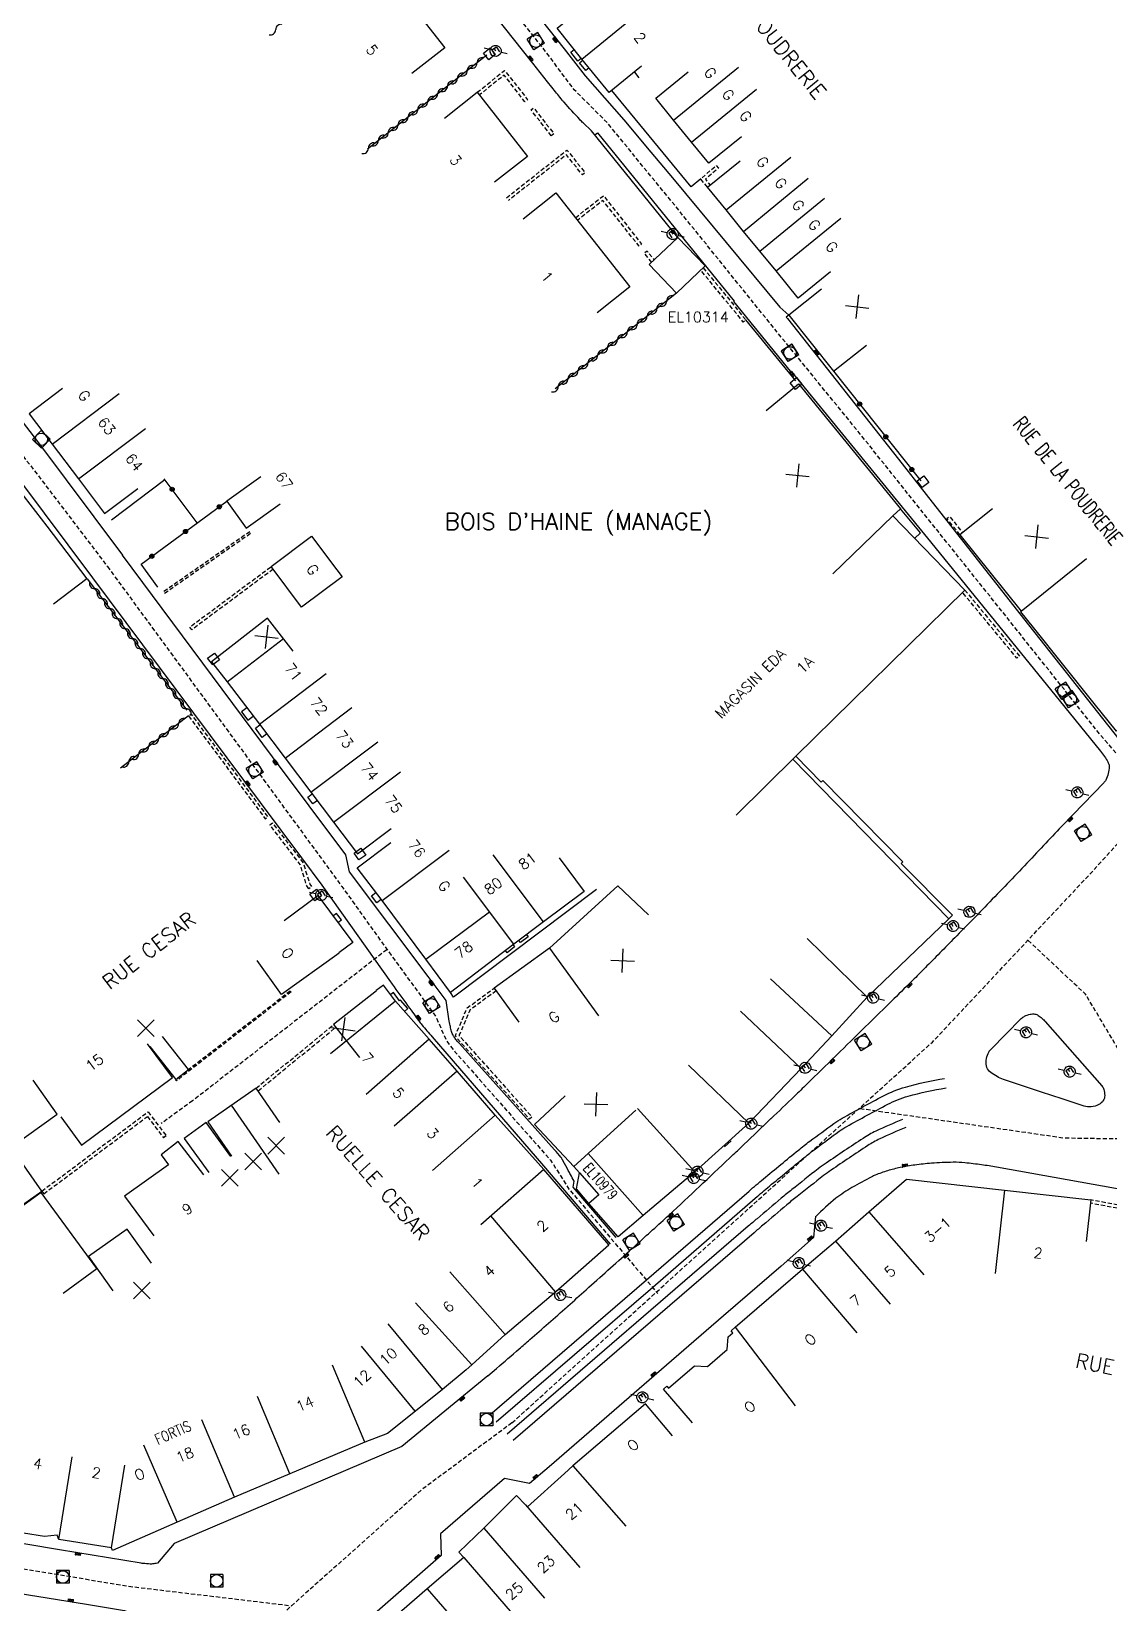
# Model space of a CAD drawing. Header units: millimetres. Extents: x 139000 to 140001, y 128999 to 130000.
# Drawn here: x 139584.5 to 139713.3, y 129603.2 to 129790.9 of the extents above; entities that cross this region are included whole.
import ezdxf
from ezdxf.enums import TextEntityAlignment as Align

# ---------------------------------------------------------------- set-up
doc = ezdxf.new("R2010")
doc.units = ezdxf.units.MM
doc.linetypes.add('DASHED', pattern=[0.75, 0.5, -0.25])
doc.layers.get('0').update_dxf_attribs({"linetype": 'CONTINUOUS'})
for name, color, linetype in [('W0001', 6, 'DASHED'), ('W0008', 7, 'CONTINUOUS'), ('W0100', 7, 'CONTINUOUS'), ('W0112', 1, 'DASHED'), ('W0310', 3, 'CONTINUOUS'), ('W0322', 7, 'CONTINUOUS'), ('W0400', 7, 'CONTINUOUS'), ('W0420', 7, 'CONTINUOUS'), ('W0471', 7, 'CONTINUOUS'), ('W0700', 7, 'CONTINUOUS'), ('W0980', 7, 'CONTINUOUS'), ('W0984', 7, 'CONTINUOUS'), ('W0989', 7, 'CONTINUOUS'), ('W0991', 7, 'CONTINUOUS'), ('W1102', 7, 'CONTINUOUS')]:
    doc.layers.add(name, color=color, linetype=linetype)
doc.styles.get("Standard").update_dxf_attribs({"font": 'romans.shx', "width": 0.85})

# ---------------------------------------------------------------- blocks, each defined once
blk = doc.blocks.new('t991o')
at = {"color": 0, "linetype": 'Continuous'}
for p, q in [((-1, 1), (1, -1)), ((-1, -1), (1, 1))]:
    blk.add_line(p, q, dxfattribs=at)
blk = doc.blocks.new('T400')
for p, q in [((-0.15, 0.3), (0.15, 0.3)), ((-0.15, -0.25), (-0.15, 0.3)), ((-0.15, 0.15), (0.15, 0.15)), ((-0.15, 0), (0.15, 0)), ((0.15, 0.3), (0.15, -0.25)), ((-0.15, -0.15), (0.15, -0.15)), ((-0.15, -0.25), (-0.15, -0.3)), ((-0.15, -0.3), (0.15, -0.3)), ((0.15, -0.3), (0.15, -0.25))]:
    blk.add_line(p, q)
blk = doc.blocks.new('T471')
for p, q in [((-0.333334, 0.333334), (-0.333334, -0.333334)), ((-0.333334, 0.333334), (0.333334, 0.333334)), ((-0.333334, 0), (0, 0)), ((0.500001, 0.500001), (1.000002, 1.000002)), ((-0.500001, -0.500001), (-1.000002, -1.000002)), ((-0.333334, -0.333334), (0.333334, -0.333334))]:
    blk.add_line(p, q)
blk.add_ellipse((0, 0), major_axis=(0.471405, 0.471405), ratio=1, start_param=5.4977871438, end_param=11.780972451)
blk = doc.blocks.new('T420')
for p, q in [((0.75, 0.75), (-0.75, 0.75)), ((-0.75, 0.75), (-0.75, -0.75)), ((0.75, 0.75), (0.75, -0.75)), ((0.75, -0.75), (-0.75, -0.75))]:
    blk.add_line(p, q)
blk.add_ellipse((0, 0), major_axis=(-0.53, 0.53), ratio=1, start_param=3.926991, end_param=10.210176)
blk = doc.blocks.new('t112o')
at = {"color": 0, "linetype": 'Continuous'}
for p, q in [((-0.5, 0.5), (0.5, 0.5)), ((-0.5, -0.5), (-0.5, 0.5)), ((0.5, 0.5), (0.5, -0.5)), ((0.5, -0.5), (-0.5, -0.5))]:
    blk.add_line(p, q, dxfattribs=at)
blk = doc.blocks.new('t310o')
at = {"color": 0, "linetype": 'Continuous'}
for centre, start, end in [((-0.5, 0.38), 216.8699, 323.1304), ((0.5, -0.37), 36.8699, 143.1303)]:
    blk.add_arc(centre, 0.625, start, end, dxfattribs=at)
blk = doc.blocks.new('t322o')
at = {"color": 0, "linetype": 'Continuous'}
for radius in [0.25, 0.15]:
    blk.add_circle((0, 0), radius, dxfattribs=at)

msp = doc.modelspace()

# ---------------------------------------------------------------- linework, layer by layer
at = {"layer": 'W0001', "flags": 128}
for points in [[(139376.75, 130000), (139407.94, 129964.55), (139411.46, 129958.89), (139437.57, 129927.56), (139450.28, 129912.19), (139481.03, 129873.3), (139491, 129862.57), (139494.77, 129857.42), (139531.02, 129809.18), (139566.24, 129762.91), (139593.63, 129727.02)], [(139719.02, 129699.11), (139712.2, 129706.95), (139700.48, 129721.68), (139683.46, 129742.95), (139672.68, 129756.19), (139663.16, 129768), (139653.34, 129780.02), (139649.39, 129783.97), (139645.67, 129788.93), (139626.26, 129813.37), (139609.37, 129834.54), (139586.33, 129863.73), (139560.42, 129896.26), (139542.82, 129918.2), (139536.55, 129924.12), (139532.57, 129927.69), (139526.74, 129931.95), (139501.96, 129947.25), (139489.61, 129955), (139483.12, 129959.08), (139478.47, 129961.81), (139474.47, 129963.6), (139466.39, 129967.49), (139461.26, 129969.94), (139457.44, 129971.02), (139450.77, 129971.92), (139444.99, 129971.8), (139439.31, 129969.28), (139433.36, 129964.14), (139425.95, 129957.79), (139417.94, 129951.12)], [(139593.63, 129727.02), (139621.63, 129688.8), (139627.53, 129680.59), (139632.86, 129673.26), (139634.13, 129670.36), (139635.18, 129669.03), (139646.56, 129656.11), (139648.76, 129652.67), (139659.36, 129640.2)], [(139641.95, 129624.74), (139692.17, 129670.22), (139711.09, 129690.4), (139731.43, 129712.74)], [(139683.52, 129662.3), (139707.91, 129658.78), (139719.36, 129658.62), (139715.86, 129666.88), (139710.46, 129675.94), (139703.58, 129682.39)], [(139222.49, 129636.83), (139231.99, 129636.92), (139280.31, 129636.12), (139332.33, 129635.26), (139359.86, 129634.79), (139376.78, 129634.38), (139393.58, 129633.4), (139407.66, 129632.34), (139421.69, 129631.06), (139435.33, 129629.69), (139454.45, 129627.23), (139473.56, 129624.49), (139507.63, 129619.59), (139520.3, 129617.75), (139548.68, 129613.47), (139580.21, 129607.86), (139596.43, 129605.2), (139615.63, 129602.9)], [(139641.94, 129624.74), (139631.1, 129616.7), (139600.15, 129589.09), (139582.83, 129571.33)]]:
    msp.add_lwpolyline(points, dxfattribs=at)
at = {"layer": 'W0001'}
msp.add_lwpolyline([(139627, 129681.26), (139603.8, 129663.21), (139600.04, 129660.48)], dxfattribs=at)
at = {"layer": 'W0008', "flags": 128}
for points in [[(139542.38, 129922.15), (139567.73, 129890.36), (139595.16, 129855.72), (139617.92, 129827.02), (139648.2, 129788.84), (139650.68, 129785.65), (139655.3, 129780.38), (139658.52, 129776.5), (139661.11, 129773.43), (139673.95, 129758.01), (139675.02, 129757.06), (139674.72, 129756.82), (139674.86, 129756.63), (139688.12, 129739.86), (139691.42, 129735.64), (139703.07, 129720.82), (139714.45, 129706.39)], [(139650.23, 129787.72), (139649.82, 129787.39), (139648.98, 129788.47), (139649.37, 129788.79)], [(139651.16, 129786.59), (139650.77, 129786.27), (139650.02, 129787.19), (139650.41, 129787.5)], [(139664.49, 129773.31), (139663.36, 129772.39), (139653.87, 129783.89)], [(139675.87, 129749.19), (139669.89, 129756.47)], [(139594.12, 129732.61), (139600.48, 129737.4)], [(139690.04, 129730.38), (139690.73, 129731.03), (139688.37, 129733.9)], [(139622.53, 129690.57), (139622.11, 129692.58), (139613.33, 129704.31), (139595.43, 129728.36)], [(139610.29, 129710.15), (139609.65, 129709.66), (139610.41, 129708.68), (139611.04, 129709.16)], [(139612.66, 129707.03), (139612.12, 129706.62), (139611.32, 129707.71), (139611.85, 129708.11)], [(139618.7, 129699.07), (139618.17, 129698.67), (139617.57, 129699.48), (139618.09, 129699.87)], [(139626.34, 129687.24), (139625.81, 129686.84), (139625.17, 129687.7), (139625.7, 129688.09)], [(139652.04, 129688.46), (139634.97, 129675.59), (139634.61, 129676.16)], [(139621.15, 129684.51), (139621.59, 129684.84), (139621, 129685.6), (139620.57, 129685.28)], [(139642.08, 129681.85), (139642.26, 129681.6), (139641.37, 129680.89), (139641.17, 129681.15)], [(139643.69, 129683.06), (139643.89, 129682.8), (139642.98, 129682.1), (139642.78, 129682.37)], [(139629.12, 129673.88), (139629.51, 129674.22), (139628.63, 129675.24), (139628.51, 129675.15), (139627.78, 129676.14), (139627.46, 129675.9)], [(139667.34, 129657.7), (139668.14, 129658.44)], [(139678.22, 129649.43), (139677.95, 129646.88), (139674.11, 129643.46), (139667.23, 129637.52), (139658.32, 129629.85), (139646.4, 129619.51)], [(139646.4, 129619.51), (139644.06, 129617.48), (139641.05, 129618.08), (139633.42, 129611.5), (139633.48, 129608.9), (139609.24, 129587.69), (139603.71, 129582.89), (139603.17, 129583.44), (139599.24, 129579.61), (139587.21, 129567.31)]]:
    msp.add_lwpolyline(points, dxfattribs=at)
for points in [[(139661.76, 129766.33), (139651.46, 129779.08), (139650.45, 129780.01, -0.017925), (139650.04, 129780.42, -0.001638), (139648.17, 129782.47, -0.013498), (139647.95, 129782.73, -0.000848), (139646.87, 129784.07, -0.001367), (139646.2, 129784.91), (139644.43, 129787.13), (139620.31, 129817.58), (139614.09, 129825.42), (139590.27, 129855.45), (139576.87, 129872.34), (139561.36, 129891.95), (139551.03, 129904.91), (139542.06, 129916.16), (139540.9, 129917.58), (139539.99, 129918.72), (139539.76, 129918.5)], [(139651.86, 129778.58), (139652.15, 129778.81), (139668.49, 129758.71), (139668.43, 129758.66), (139675.18, 129750.36), (139675.75, 129749.81), (139691.6, 129730.4), (139706.79, 129711.69), (139712.23, 129704.98, -0.019448), (139712.73, 129704.32, -0.021835), (139713.12, 129703.69, -0.120846), (139713.28, 129703.14, -0.079187), (139713.17, 129702.29, -0.041163), (139712.88, 129701.51, -0.081501), (139712.63, 129701.17), (139708.97, 129697.39, 0.00485), (139704.62, 129692.82, -0.004496), (139699.92, 129687.89, -0.000824), (139697.54, 129685.43, -0.000801), (139695.07, 129682.91, -0.001011), (139691.52, 129679.31, -0.002346), (139689.98, 129677.76, -0.001267), (139687.57, 129675.39, -0.000446), (139680.72, 129668.67, -0.0001), (139680.59, 129668.54, -0.000004), (139677.2, 129665.23, -0.002126), (139675.67, 129663.74, -0.001169), (139672.88, 129661.07)], [(139574.18, 129732.12), (139578.77, 129737.19, -0.090723), (139579.59, 129737.81, -0.073763), (139580.78, 129738.21, -0.132234), (139582.14, 129738.09, -0.146504), (139583.13, 129737.35), (139591.84, 129725.68)], [(139591.84, 129725.68), (139611.86, 129698.83), (139616.81, 129692.21), (139619.23, 129688.95), (139621.59, 129685.66), (139627.44, 129677.42, 0.003775), (139627.86, 129676.83, -0.000862), (139629.72, 129674.29, -0.00109), (139630.4, 129673.34, 0.001872), (139630.8, 129672.79, 0.014942), (139631.2, 129672.28, 0.005219), (139632.4, 129670.86), (139645.73, 129655.44), (139653.68, 129646.1)], [(139654.4, 129646.87), (139649.24, 129652.9), (139649.37, 129653.61, -0.000028), (139648.94, 129654.41, -0.000048), (139648.68, 129654.88, -0.000056), (139648.08, 129655.99, 0.00028), (139647.96, 129656.21, 0.046817), (139647.8, 129656.46, 0.011654), (139647.02, 129657.37), (139641.7, 129663.31), (139635.67, 129670.04, -0.015046), (139635.33, 129670.44, -0.016374), (139635.04, 129670.83, -0.05358), (139634.82, 129671.23, -0.042471), (139634.65, 129671.77, -0.006557), (139634.53, 129672.37, -0.01106), (139634.46, 129672.73), (139634.09, 129675.19), (139631.93, 129678.04), (139622.54, 129690.56)], [(139639.05, 129630.34), (139640.1, 129631.25, 0.001217), (139642.82, 129633.58, 0.002584), (139644.09, 129634.69, 0.000029), (139648.53, 129638.6, 0.001514), (139648.62, 129638.68, 0.000937), (139650.81, 129640.64, 0.000397), (139655.99, 129645.29, 0.00059), (139660, 129648.92, 0.002084), (139661.13, 129649.95, 0.003122), (139661.21, 129650.02, 0.000033), (139668.39, 129656.79, 0.000994), (139669.67, 129658.01, 0.000395), (139672.89, 129661.08)], [(139736.98, 129648.59), (139718.28, 129651.96), (139699.81, 129655.28, 0.010406), (139698.05, 129655.56, 0.00917), (139696.05, 129655.8, 0.028352), (139694.65, 129655.86, 0.015311), (139692.06, 129655.75, 0.015307), (139690.08, 129655.54, 0.017157), (139688.33, 129655.24, 0.022677), (139686.82, 129654.85, 0.022528), (139685.34, 129654.33, 0.02637), (139684.92, 129654.13, 0.004599), (139682.55, 129652.84, 0.04142), (139680.65, 129651.56, 0.02924), (139678.24, 129649.39)], [(139639.05, 129630.34), (139628.78, 129621.9), (139601.61, 129610.33), (139599.59, 129607.98, -0.023114), (139599.02, 129607.89, -0.047282), (139598.73, 129607.88, -0.004509), (139597.87, 129607.95, -0.0194), (139597.67, 129607.97), (139587.91, 129609.59), (139579.82, 129610.94)], [(139469.73, 129621.48), (139485.75, 129619.18), (139521.67, 129613.99), (139534.58, 129612.12), (139547.18, 129610.19), (139560.85, 129607.99), (139570.08, 129606.49), (139591.14, 129603.07), (139595.18, 129602.43, -0.065928), (139596.11, 129602.16, -0.064405), (139596.95, 129601.65, -0.056289), (139597.55, 129601.04, -0.064521), (139597.94, 129600.39, -0.005254), (139598.08, 129600.06, -0.038016), (139598.1, 129600.02), (139598.38, 129598.86, -0.045569), (139598.47, 129598.26, -0.030462), (139598.46, 129597.37, -0.089716), (139598.18, 129596.23, -0.077904), (139597.44, 129595.1, -0.002078), (139596.81, 129594.4, -0.006235), (139596.6, 129594.17), (139578.45, 129575.35)]]:
    msp.add_lwpolyline(points, format="xyb", dxfattribs=at)
at = {"layer": 'W0008'}
msp.add_lwpolyline([(139505.77, 129846.55), (139529.51, 129815.01), (139546.76, 129792.16), (139554.21, 129782.39), (139567.44, 129765.18), (139577.24, 129752.38), (139585.27, 129741.97), (139595.43, 129728.36)], dxfattribs=at)
at = {"layer": 'W0008', "flags": 128}
msp.add_lwpolyline([(139705.19, 129664.25), (139700.65, 129665.77, -0.043708), (139699.9, 129666.1, -0.03893), (139699.13, 129666.6, -0.142615), (139698.69, 129667.19, -0.124138), (139698.6, 129668.03, -0.063383), (139698.83, 129668.87, -0.096146), (139699.15, 129669.35), (139702.79, 129673.02, -0.082554), (139703.19, 129673.32, -0.060761), (139703.84, 129673.55, -0.090012), (139704.42, 129673.57, -0.123196), (139704.82, 129673.41, -0.026281), (139705.27, 129673.05, -0.028354), (139705.65, 129672.67), (139712.41, 129664.99, -0.108465), (139712.64, 129664.57, -0.070681), (139712.75, 129663.84, -0.147741), (139712.58, 129663.24, -0.12976), (139712.05, 129662.76, -0.092473), (139711.13, 129662.48, -0.106567), (139710.3, 129662.57), (139707.66, 129663.44)], format="xyb", close=True, dxfattribs=at)
at = {"layer": 'W0100', "flags": 128}
for points in [[(139623.11, 129794.69), (139627.06, 129797.77), (139633.92, 129788.97), (139629.98, 129785.89)], [(139657.44, 129786.8), (139653.57, 129783.64), (139650.3, 129787.64), (139647.33, 129791.31), (139651.22, 129794.46)], [(139669.35, 129778.35), (139665.48, 129775.19), (139663.41, 129777.72), (139661.26, 129780.35), (139659.13, 129782.96), (139663.01, 129786.11)], [(139633.87, 129780.58), (139637.81, 129783.66), (139643.81, 129776.01), (139639.88, 129772.92)], [(139680.01, 129762.23), (139676.12, 129759.08), (139673.49, 129762.32), (139671.57, 129764.68), (139669.61, 129767.05), (139667.52, 129769.62), (139665.31, 129772.33), (139669.19, 129775.48)], [(139643.27, 129768.55), (139647.2, 129771.64), (139656.03, 129760.44), (139652.11, 129757.34)], [(139678.94, 129760.17), (139675.02, 129757.06), (139680.36, 129750.34), (139684.28, 129753.45)], [(139672.3, 129745.66), (139676.17, 129748.83), (139688.37, 129733.9), (139687.46, 129733.08), (139696.03, 129724.21), (139675.84, 129704.36), (139678.9, 129701.25), (139679.1, 129701.46), (139688.63, 129691.77), (139688.42, 129691.57), (139694.57, 129685.38), (139694.13, 129684.95), (139684.39, 129675.59), (139680.16, 129670.98), (139676.49, 129667.05), (139670.25, 129660.54), (139663.81, 129654.73), (139657.61, 129649.5), (139654.65, 129646.96), (139651.14, 129650.95), (139649.65, 129652.69), (139650.02, 129654.6), (139649.35, 129655.36), (139644.66, 129660.38), (139648.32, 129663.79)], [(139588.26, 129748.29), (139584.28, 129745.26), (139587.03, 129741.65), (139590.17, 129737.48), (139593.26, 129733.36), (139597.26, 129736.36)], [(139611.95, 129737.73), (139607.89, 129734.81), (139610.2, 129731.6), (139614.26, 129734.52)], [(139575.15, 129731.44), (139577.58, 129733.92), (139578.92, 129735.32), (139582.19, 129736.3), (139583.01, 129736.24), (139586.37, 129731.83), (139591.17, 129725.56), (139587.2, 129722.52)], [(139699.36, 129733.93), (139695.46, 129730.8), (139702.78, 129721.7), (139702.69, 129721.63), (139704.19, 129719.74), (139711.45, 129710.66), (139714.13, 129707.37), (139714.19, 129707.42), (139714.88, 129706.58), (139715.66, 129707.37), (139715.7, 129707.33), (139718.96, 129710.77), (139722.31, 129714.43), (139722.4, 129714.35), (139724.92, 129717.47)], [(139615.83, 129716.92), (139612.76, 129720.86), (139606.06, 129715.64), (139607.92, 129713.25), (139611.78, 129708.19), (139614.86, 129704.13), (139617.94, 129700.06), (139620.65, 129696.49), (139623.51, 129692.71), (139627.5, 129695.72)], [(139647.57, 129692.21), (139650.56, 129688.21), (139645.72, 129684.58), (139642.16, 129681.91), (139634.61, 129676.16), (139631.67, 129680.11), (139626.43, 129687.12), (139623.47, 129691.05), (139627.46, 129694.06)], [(139658.26, 129685.44), (139654.6, 129688.87), (139646.42, 129681.44), (139639.82, 129676.66), (139642.75, 129672.61)], [(139614.75, 129684.73), (139618.75, 129687.72), (139622.93, 129682.12), (139621.27, 129680.89)], [(139636.49, 129631.07), (139637.16, 129631.69), (139641.13, 129635.28), (139647.15, 129640.4), (139653.52, 129645.99), (139645.74, 129655), (139639.95, 129661.5), (139637.21, 129664.66), (139635.39, 129666.76), (139632.04, 129670.57), (139628.03, 129675.12), (139626.6, 129677.04), (139625.72, 129676.38)], [(139663.53, 129624.74), (139660.04, 129628.75), (139660.45, 129629.11), (139660.66, 129628.88), (139660.66, 129628.88), (139663.76, 129631.57), (139665.29, 129631.47), (139667.64, 129633.5), (139667.76, 129635.02), (139668.32, 129635.48), (139668.13, 129635.73), (139668.62, 129636.17), (139676.65, 129643.08), (139680.58, 129646.45), (139684.57, 129649.95), (139689.07, 129653.84), (139700.78, 129652.52), (139711.09, 129651.38), (139710.54, 129646.41)], [(139636.49, 129631.07), (139633.65, 129628.73), (139630.41, 129626.12), (139627.09, 129623.47), (139624.37, 129622.42), (139615.4, 129618.66), (139608.81, 129615.88), (139601.96, 129612.9), (139594.25, 129609.51), (139594.12, 129609.82), (139587.83, 129610.82), (139587.64, 129611.32), (139586.09, 129611.17), (139581.08, 129611.97), (139581.13, 129612.19), (139580.63, 129613.46), (139576.05, 129614.19), (139572.97, 129614.7), (139569.9, 129615.22), (139566.82, 129615.71), (139563.76, 129616.22), (139557.75, 129617.24), (139557.78, 129617.4), (139559.5, 129620.03)], [(139661.13, 129623.21), (139657.89, 129627.01), (139649.22, 129619.6), (139648.23, 129618.71)], [(139643.79, 129614.71), (139648.23, 129618.71)], [(139643.57, 129614.94), (139642.49, 129616.07), (139638.57, 129612.17), (139635.6, 129609.28), (139636.18, 129608.67), (139631.83, 129604.91), (139627.27, 129600.98), (139620.29, 129594.69), (139615.89, 129590.73), (139609.85, 129585.49), (139605.16, 129581.49), (139598.96, 129576.2), (139595.21, 129572.36), (139588.77, 129565.67)]]:
    msp.add_lwpolyline(points, dxfattribs=at)
for points in [[(139658.35, 129763.08), (139661.76, 129766.33), (139665.01, 129762.92), (139661.61, 129759.67)], [(139621.02, 129726.63), (139621.65, 129725.78), (139616.79, 129722.15), (139613.17, 129727.01), (139618.02, 129730.63)]]:
    msp.add_lwpolyline(points, close=True, dxfattribs=at)
at = {"layer": 'W0100'}
for points in [[(139621.3, 129680.85), (139614.43, 129675.9), (139611.51, 129679.95)], [(139625.77, 129676.33), (139620.65, 129672.31), (139623.74, 129668.38)], [(139588.07, 129661.3), (139590.52, 129657.93), (139601.41, 129665.98), (139598.43, 129670)], [(139598.7, 129669.7), (139601.78, 129665.76), (139603.3, 129666.95), (139600.21, 129670.88)], [(139581.71, 129649.55), (139585.8, 129652.42), (139582.12, 129657.68), (139587.64, 129661.6), (139584.74, 129665.68)], [(139614.23, 129660.6), (139611.39, 129664.71), (139605.6, 129660.71), (139608.44, 129656.6)], [(139608.37, 129656.56), (139605.43, 129660.61), (139602.8, 129658.69), (139605.74, 129654.65)], [(139605.14, 129654.38), (139602.09, 129658.34), (139600.05, 129656.77), (139600.91, 129655.57), (139595.67, 129651.82), (139599.18, 129647.1)], [(139588.35, 129640.22), (139592.37, 129643.18), (139585.7, 129652.26), (139581.67, 129649.3)], [(139598.9, 129643.82), (139596, 129647.89), (139591.37, 129644.61), (139594.26, 129640.53)]]:
    msp.add_lwpolyline(points, dxfattribs=at)
at = {"layer": 'W0112'}
for p, q in [((139615.46, 129676.32), (139601.75, 129665.7)), ((139601.75, 129665.7), (139601.87, 129665.59)), ((139600.65, 129659.03), (139600.33, 129658.79)), ((139585.8, 129652.42), (139586.04, 129652.11))]:
    msp.add_line(p, q, dxfattribs=at)
at = {"layer": 'W0112', "flags": 128}
for points in [[(139637.81, 129783.66), (139641.07, 129786.28), (139643.82, 129782.78), (139643.5, 129782.53), (139641.01, 129785.71), (139638.06, 129783.35)], [(139641.29, 129771.06), (139648.52, 129776.77), (139650.68, 129774.05), (139650.36, 129773.8), (139648.45, 129776.2), (139641.54, 129770.75)], [(139665.31, 129772.33), (139664.49, 129773.31), (139666.35, 129774.92), (139666.61, 129774.62), (139665.05, 129773.27), (139665.62, 129772.58)], [(139649.53, 129768.68), (139652.88, 129771.32), (139657.44, 129765.52), (139657.13, 129765.27), (139652.81, 129770.75), (139649.78, 129768.37)], [(139658.64, 129763.35), (139657.76, 129764.47), (139658.08, 129764.72), (139658.93, 129763.63)], [(139664.79, 129762.7), (139669.89, 129756.47), (139669.58, 129756.22), (139664.5, 129762.43)], [(139695.46, 129730.8), (139693.91, 129732.77), (139694.22, 129733.01), (139695.78, 129731.05)], [(139696.03, 129724.21), (139702.58, 129716.32), (139702.27, 129716.06), (139695.75, 129723.93)], [(139714.35, 129650.76), (139711.09, 129651.38)], [(139714.27, 129650.37), (139711.04, 129650.98)]]:
    msp.add_lwpolyline(points, dxfattribs=at)
for points in [[(139646.65, 129778.47), (139644.23, 129781.55), (139644.55, 129781.79), (139646.96, 129778.71)], [(139610.63, 129731.18), (139600.34, 129724.01), (139600.45, 129723.84), (139610.75, 129731.02)], [(139613.41, 129726.69), (139603.71, 129719.47), (139603.47, 129719.79), (139603.47, 129719.79), (139613.17, 129727.01)], [(139603.32, 129709.17), (139612.48, 129696.89), (139612.8, 129697.13), (139603.64, 129709.41)], [(139617.69, 129688.54), (139617.43, 129688.9), (139616.65, 129691.44), (139613.02, 129696.17), (139613.34, 129696.41), (139617.01, 129691.62), (139617.79, 129689.08), (139618.01, 129688.77)], [(139640.05, 129676.34), (139636.93, 129674.05), (139636.82, 129673.81), (139635.66, 129671.05), (139635.64, 129671.02), (139635.65, 129670.98), (139644.34, 129661.29), (139644.04, 129661.03), (139635.29, 129670.78), (139635.22, 129671.05), (139635.29, 129671.21), (139636.45, 129673.97), (139636.6, 129674.31), (139639.82, 129676.66)]]:
    msp.add_lwpolyline(points, close=True, dxfattribs=at)
at = {"layer": 'W0112'}
for points in [[(139615.46, 129676.32), (139615.57, 129676.22), (139601.87, 129665.59)], [(139611.39, 129664.71), (139620.65, 129672.31)], [(139611.64, 129664.4), (139620.91, 129672)], [(139585.8, 129652.43), (139598.48, 129661.89), (139600.65, 129659.03)], [(139586.04, 129652.11), (139598.4, 129661.33), (139600.33, 129658.79)]]:
    msp.add_lwpolyline(points, dxfattribs=at)
at = {"layer": 'W0310', "flags": 128}
for points in [[(139638.96, 129788.1), (139624.68, 129776.89)], [(139661.61, 129759.67), (139647.11, 129748.24)], [(139591.19, 129725.56), (139603.11, 129709.88)], [(139603.32, 129709.17), (139595.2, 129702.95)]]:
    msp.add_lwpolyline(points, dxfattribs=at)
at = {"layer": 'W0322', "flags": 128}
for points in [[(139657.16, 129785.39), (139656.62, 129786.08)], [(139680.36, 129750.34), (139690.8, 129737.24)], [(139604.36, 129732.24), (139600.41, 129737.5)], [(139599.66, 129724.56), (139597.65, 129727.31), (139607.89, 129734.81)]]:
    msp.add_lwpolyline(points, dxfattribs=at)
at = {"layer": 'W0700', "flags": 128}
for points in [[(139639.32, 129625.71), (139658.02, 129641.82), (139670.27, 129652.43, -0.005299), (139671.99, 129653.89, -0.002212), (139676.16, 129657.31, -0.009807), (139677.52, 129658.38, -0.004758), (139680.39, 129660.49, -0.029278), (139681.39, 129661.13, -0.006223), (139686.31, 129663.79, -0.051891), (139688.95, 129664.85, -0.030727), (139693.63, 129665.87)], [(139640.07, 129624.87), (139658.76, 129640.96), (139671.01, 129651.58, -0.005299), (139672.71, 129653.02, -0.002212), (139676.87, 129656.44, -0.009807), (139678.2, 129657.48, -0.004758), (139681.05, 129659.58, -0.029278), (139681.94, 129660.15, -0.006223), (139686.83, 129662.79, -0.051891), (139689.26, 129663.76, -0.030727), (139693.81, 129664.75)], [(139688.61, 129660.97, 0.016903), (139685.43, 129659.59, 0.035067), (139683.88, 129658.72, 0.003335), (139679.49, 129655.78, 0.015826), (139678.54, 129655.09, 0.00297), (139675.37, 129652.6, 0.007475), (139674.11, 129651.57, 0.000678), (139671.23, 129649.13, 0.001861), (139670.18, 129648.23), (139641.39, 129623.4)], [(139688.98, 129660.01, 0.016903), (139685.88, 129658.66, 0.035067), (139684.45, 129657.86, 0.003335), (139680.07, 129654.93, 0.015826), (139679.18, 129654.28, 0.00297), (139676.01, 129651.79, 0.007475), (139674.78, 129650.78, 0.000678), (139671.9, 129648.34, 0.001861), (139670.86, 129647.45), (139642.08, 129622.64)]]:
    msp.add_lwpolyline(points, format="xyb", dxfattribs=at)
at = {"layer": 'W1102'}
msp.add_line((139614.14, 129654.46), (139608.46, 129662.68), dxfattribs=at)
at = {"layer": 'W1102', "flags": 128}
for points in [[(139650.3, 129787.64), (139658.06, 129793.95)], [(139661.26, 129780.35), (139669, 129786.68)], [(139663.41, 129777.72), (139671.15, 129784.05)], [(139667.52, 129769.62), (139675.27, 129775.93)], [(139669.61, 129767.05), (139677.33, 129773.4)], [(139671.57, 129764.68), (139679.3, 129771.03)], [(139673.49, 129762.32), (139681.25, 129768.63)], [(139587.03, 129741.65), (139595.01, 129747.68)], [(139590.17, 129737.48), (139598.17, 129743.49)], [(139687.46, 129733.08), (139680.27, 129726.13)], [(139702.78, 129721.7), (139710.57, 129727.97)], [(139607.92, 129713.25), (139614.67, 129718.41)], [(139611.78, 129708.19), (139619.74, 129714.25)], [(139614.86, 129704.13), (139622.83, 129710.18)], [(139617.94, 129700.06), (139625.92, 129706.1)], [(139675.84, 129704.36), (139668.72, 129697.33)], [(139694.13, 129684.95), (139675.49, 129704.01)], [(139620.65, 129696.49), (139628.63, 129702.52)], [(139626.43, 129687.12), (139634.43, 129693.13)], [(139645.72, 129684.58), (139639.72, 129692.58)], [(139642.16, 129681.91), (139636.15, 129689.9)], [(139631.67, 129680.11), (139639.25, 129685.78)], [(139646.42, 129681.44), (139652.28, 129673.34)], [(139684.39, 129675.59), (139677.23, 129682.58)], [(139680.16, 129670.98), (139672.82, 129677.77)], [(139628.03, 129675.12), (139620.26, 129668.82)], [(139676.49, 129667.05), (139669.23, 129673.93)], [(139632.04, 129670.57), (139624.53, 129663.96)], [(139635.39, 129666.76), (139627.86, 129660.18)], [(139670.25, 129660.54), (139663.03, 129667.47)], [(139639.95, 129661.5), (139632.45, 129654.9)], [(139649.35, 129655.36), (139656.75, 129662.08)], [(139663.81, 129654.73), (139656.96, 129662.27)], [(139657.61, 129649.5), (139651.06, 129656.91)], [(139645.74, 129655), (139638.22, 129648.41)], [(139650.02, 129654.6), (139652.33, 129651.99), (139651.14, 129650.95)], [(139700.78, 129652.52), (139699.67, 129642.58)], [(139647.15, 129640.4), (139639.44, 129649.47)], [(139684.57, 129649.95), (139691.13, 129642.41)], [(139680.58, 129646.45), (139687.13, 129638.9)], [(139641.13, 129635.28), (139634.54, 129642.8)], [(139676.65, 129643.08), (139683.16, 129635.5)], [(139637.16, 129631.69), (139630.41, 129639.07)], [(139633.65, 129628.73), (139627.16, 129636.56)], [(139668.62, 129636.17), (139675.79, 129626.77)], [(139630.39, 129626.15), (139623.96, 129633.91)], [(139624.37, 129622.42), (139620.51, 129631.65)], [(139615.4, 129618.66), (139611.54, 129627.89)], [(139608.81, 129615.88), (139604.92, 129625.09)], [(139601.96, 129612.9), (139597.97, 129622.07)], [(139587.83, 129610.82), (139589.42, 129620.69)], [(139594.12, 129609.82), (139595.7, 129619.69)], [(139649.22, 129619.6), (139655.54, 129612.4)], [(139643.57, 129614.94), (139650.05, 129607.45)], [(139638.57, 129612.17), (139645.82, 129603.79)], [(139636.18, 129608.67), (139642.73, 129601.11)], [(139631.83, 129604.91), (139638.37, 129597.34)]]:
    msp.add_lwpolyline(points, dxfattribs=at)

# ---------------------------------------------------------------- block references
at = {"layer": 'W0112'}
for p, rotation in [((139639.26, 129788.26), 127.826576430091), ((139675.87, 129748.88), 129.8058407169241), ((139691.05, 129737.15), 306.2494452647492), ((139606.3, 129715.99), 306.9167340176119), ((139623.78, 129692.67), 305.9652738727108), ((139618.51, 129687.8), 127.1513419672728)]:
    msp.add_blockref('t112o', p, dxfattribs=dict(at, rotation=rotation))
at = {"layer": 'W0310'}
for p, rotation in [((139613.72, 129791.16), 217.9602685726123), ((139636.6, 129786.25), 218.1213946802441), ((139637.78, 129787.17), 218.1213946802441), ((139634.24, 129784.39), 218.1213946802441), ((139635.42, 129785.32), 218.1213946802441), ((139631.88, 129782.54), 218.1213946802441), ((139633.06, 129783.47), 218.1213946802441), ((139629.52, 129780.69), 218.1213946802441), ((139630.7, 129781.62), 218.1213946802441), ((139627.16, 129778.84), 218.1213946802441), ((139628.34, 129779.76), 218.1213946802441), ((139624.8, 129776.99), 218.1213946802441), ((139625.98, 129777.91), 218.1213946802441), ((139659.25, 129757.81), 218.2586485216653), ((139660.43, 129758.74), 218.2586485216653), ((139656.9, 129755.95), 218.2586485216653), ((139658.07, 129756.88), 218.2586485216653), ((139654.54, 129754.09), 218.2586485216653), ((139655.72, 129755.02), 218.2586485216653), ((139652.18, 129752.24), 218.2586485216653), ((139653.36, 129753.17), 218.2586485216653), ((139649.83, 129750.38), 218.2586485216653), ((139651.01, 129751.31), 218.2586485216653), ((139647.47, 129748.52), 218.2586485216653), ((139648.65, 129749.45), 218.2586485216653), ((139592.09, 129724.37), 307.258010299769), ((139593, 129723.17), 307.258010299769), ((139593.91, 129721.98), 307.258010299769), ((139594.82, 129720.78), 307.258010299769), ((139595.73, 129719.59), 307.258010299769), ((139596.63, 129718.4), 307.258010299769), ((139597.54, 129717.2), 307.258010299769), ((139598.45, 129716.01), 307.258010299769), ((139599.36, 129714.81), 307.258010299769), ((139600.27, 129713.62), 307.258010299769), ((139601.17, 129712.43), 307.258010299769), ((139602.08, 129711.23), 307.258010299769), ((139602.99, 129710.04), 307.258010299769), ((139600.94, 129707.35), 217.4719758805913), ((139602.13, 129708.26), 217.4719758805913), ((139598.56, 129705.52), 217.4719758805913), ((139599.75, 129706.44), 217.4719758805913), ((139596.18, 129703.7), 217.4719758805913), ((139597.37, 129704.61), 217.4719758805913)]:
    msp.add_blockref('t310o', p, dxfattribs=dict(at, rotation=rotation))
at = {"layer": 'W0322'}
for p, rotation in [((139683.48, 129746.43), 308.5495386066463), ((139686.6, 129742.52), 308.5495386066463), ((139689.71, 129738.61), 308.5495386066463), ((139601.36, 129736.24), 126.9599323845966), ((139607, 129734.16), 36.24891250727668), ((139602.96, 129731.21), 36.24891250727668), ((139598.93, 129728.25), 36.24891250727668)]:
    msp.add_blockref('t322o', p, dxfattribs=dict(at, rotation=rotation))
at = {"layer": 'W0400'}
for p, rotation in [((139647.12, 129789.96), 38.42387485551315), ((139644.17, 129787.71), 38.38588964183459), ((139678.33, 129752.6), 36.56226460508492), ((139675.4, 129750.01), 220.986023784541), ((139613.68, 129703.61), 216.7964990072562), ((139610.36, 129701.1), 36.71976082739256), ((139708.63, 129696.83), 135.9502356946757), ((139632.32, 129677.27), 217.2411155187735), ((139689.44, 129677.02), 134.69754414027), ((139630.75, 129673.12), 35.99227260680031), ((139680.18, 129667.93), 134.3601068162455), ((139688.87, 129655.49), 280.4401036741471), ((139660.91, 129649.54), 132.4863533511123), ((139677.59, 129646.77), 131.7348863229109), ((139655.58, 129644.73), 132.0003513848819), ((139658.87, 129630.52), 310.7390053011418), ((139636, 129627.64), 129.3994922446964), ((139644.77, 129618.28), 310.8506230662429), ((139590.1, 129609.08), 260.5780268371083), ((139633.04, 129608.72), 131.1856959994423), ((139589.26, 129603.52), 80.77412399384126)]:
    msp.add_blockref('T400', p, dxfattribs=dict(at, rotation=rotation))
at = {"layer": 'W0420'}
for p, rotation in [((139644.81, 129789.77), 302.2289564100756), ((139675.16, 129752.54), 302.228956410066), ((139675.17, 129752.53), 302.2289564100756), ((139585.73, 129742.22), 316.7245965426953), ((139707.88, 129712.19), 302.2289564100756), ((139708.65, 129711.17), 302.2289564100615), ((139611.24, 129702.68), 302.2289564100615), ((139710.17, 129695.22), 302.2289564100756), ((139632.34, 129674.67), 302.2289564100801), ((139683.9, 129670.21), 302.2289564100756), ((139661.53, 129648.66), 302.2289564100756), ((139656.24, 129646.36), 302.2289564100801)]:
    msp.add_blockref('T420', p, dxfattribs=dict(at, rotation=rotation))
for p in [(139638.91, 129625.15), (139588.29, 129606.34), (139588.3, 129606.33), (139606.67, 129605.88)]:
    msp.add_blockref('T420', p, dxfattribs=at)
at = {"layer": 'W0471'}
for p, rotation in [((139639.99, 129788.61), 302.2289564100756), ((139661.15, 129766.73), 302.2289564100756), ((139709.47, 129700.04), 302.2289564100756), ((139619.16, 129687.79), 302.2289564100801), ((139696.6, 129685.78), 302.2289564100756), ((139694.63, 129684.08), 302.2289564100801), ((139685.07, 129675.53), 302.2289564100801), ((139703.36, 129671.4), 302.2289564100615), ((139676.98, 129667.15), 302.2289564100801), ((139708.56, 129666.69), 302.2289564100756), ((139670.53, 129660.49), 302.2289564100801), ((139663.65, 129653.99), 302.2289564100756), ((139664.11, 129654.76), 302.2289564100801), ((139678.85, 129648.29), 302.2289564100756), ((139676.21, 129643.83), 302.2289564100801), ((139647.71, 129640.01), 302.2289564100756), ((139657.53, 129627.8), 302.2289564100801)]:
    msp.add_blockref('T471', p, dxfattribs=dict(at, rotation=rotation))
at = {"layer": 'W0991'}
for p, rotation in [((139683.18, 129758.05), 308.4478145494015), ((139676.06, 129737.9), 309.2659732047039), ((139704.62, 129730.58), 308.8096917429511), ((139612.63, 129718.62), 307.9678641229265), ((139655.18, 129679.94), 42.25609210454574), ((139598.22, 129671.87), 90), ((139621.8, 129671.77), 306.7460054501298), ((139651.98, 129662.8), 313.0493552866757), ((139613.78, 129657.85), 90), ((139611.04, 129655.96), 90), ((139608.25, 129654), 90), ((139597.74, 129640.54), 90)]:
    msp.add_blockref('t991o', p, dxfattribs=dict(at, rotation=rotation))

# ---------------------------------------------------------------- texts
at = {"layer": 'W0980'}
msp.add_text("BOIS D'HAINE (MANAGE)", height=2, dxfattribs=at).set_placement((139649.91, 129732.27), align=Align.MIDDLE)
at = {"layer": 'W0984'}
msp.add_text('EL10314', height=1.25, dxfattribs=at).set_placement((139664.21, 129756.83), align=Align.MIDDLE)
msp.add_text('MAGASIN EDA', height=1.25, rotation=44.5142, dxfattribs=at).set_placement((139670.42, 129713.05), align=Align.MIDDLE)
for s, rotation, width, p in [('EL10979', 311.4585, 0.7, (139652.53, 129653.58)), ('FORTIS', 23.5501, 0.8, (139601.45, 129623.58))]:
    msp.add_text(s, height=1.25, rotation=rotation, dxfattribs=dict(at, width=width)).set_placement(p, align=Align.MIDDLE)
at = {"layer": 'W0989'}
for s, rotation, p in [('RUE DE LA POUDRERIE', 309.2175, (139670.41, 129793.64)), ('RUE CESAR', 37.9498, (139598.58, 129681.18)), ('RUELLE CESAR', 311.3148, (139625.94, 129653.4)), ("RUE DE L'INDUSTRIE", 349.1026, (139721.02, 129629.98))]:
    msp.add_text(s, height=1.75, rotation=rotation, dxfattribs=at).set_placement(p, align=Align.MIDDLE)
at = {"layer": 'W0989', "width": 0.7}
msp.add_text('RUE DE LA POUDRERIE', height=1.75, rotation=309.2175, dxfattribs=at).set_placement((139708.34, 129737.26), align=Align.MIDDLE)
at = {"layer": 'W0991'}
for s, rotation, p in [('2', 307.9509, (139657.25, 129790.18)), ('5', 307.9509, (139625.24, 129788.72)), ('G', 309.2349, (139665.64, 129785.99)), ('G', 309.2349, (139667.78, 129783.37)), ('G', 309.2349, (139669.86, 129780.81)), ('3', 309.2349, (139635.23, 129775.56)), ('G', 309.2349, (139671.89, 129775.33)), ('G', 309.2349, (139674.07, 129772.8)), ('G', 309.2349, (139676.15, 129770.17)), ('G', 309.2349, (139678.08, 129767.82)), ('G', 309.2349, (139680.15, 129765.2)), ('1', 309.2349, (139646.15, 129761.61)), ('G', 308.52, (139590.86, 129747.43)), ('63', 308.52, (139593.55, 129743.8)), ('64', 308.52, (139596.83, 129739.48)), ('67', 305.7145, (139614.73, 129737.29)), ('G', 305.7145, (139618.14, 129726.65)), ('71', 307.2809, (139615.85, 129714.4)), ('1A', 44.5142, (139676.96, 129715.28)), ('72', 307.2809, (139618.89, 129710.32)), ('73', 307.2809, (139621.96, 129706.38)), ('74', 307.2809, (139624.95, 129702.51)), ('75', 307.2809, (139627.8, 129698.64)), ('76', 307.2809, (139630.58, 129693.31)), ('81', 36.8797, (139643.8, 129691.85)), ('G', 307.2809, (139633.86, 129688.86)), ('80', 36.8797, (139639.71, 129688.86)), ('O', 306.7597, (139615.15, 129680.84)), ('78', 36.8797, (139636.2, 129681.26)), ('G', 35.8857, (139646.97, 129673.2)), ('15', 36.4779, (139592.09, 129667.79)), ('7', 311.204, (139624.71, 129668.3)), ('5', 311.204, (139628.4, 129664.14)), ('3', 311.204, (139632.49, 129659.32)), ('1', 311.204, (139637.82, 129653.41)), ('9', 36.0043, (139603.16, 129650.3)), ('2', 42.391, (139645.57, 129648.29)), ('3-1', 40.8471, (139692.8, 129647.81)), ('2', 353.7044, (139704.79, 129645.03)), ('4', 42.391, (139639.24, 129642.88)), ('5', 40.8471, (139687.11, 129642.84)), ('7', 40.8471, (139683.01, 129639.36)), ('6', 42.391, (139634.34, 129638.61)), ('8', 42.391, (139631.4, 129635.9)), ('O', 40.8471, (139677.59, 129634.7)), ('10', 42.1959, (139627.17, 129632.67)), ('12', 42.1959, (139624.02, 129630.04)), ('14', 22.728, (139617.22, 129627.02)), ('O', 40.8471, (139670.36, 129626.67)), ('16', 22.728, (139609.6, 129623.67)), ('18', 22.728, (139602.88, 129620.92)), ('O', 40.8471, (139656.41, 129622.09)), ('4', 350.6409, (139585.31, 129619.87)), ('2', 350.6409, (139592.3, 129618.79)), ('O', 22.728, (139597.46, 129618.59)), ('21', 40.8471, (139649.39, 129614.23)), ('23', 41.4647, (139646.02, 129607.87)), ('25', 41.4647, (139642.24, 129604.67))]:
    msp.add_text(s, height=1.25, rotation=rotation, dxfattribs=at).set_placement(p, align=Align.MIDDLE)

doc.saveas('drawing.dxf')
